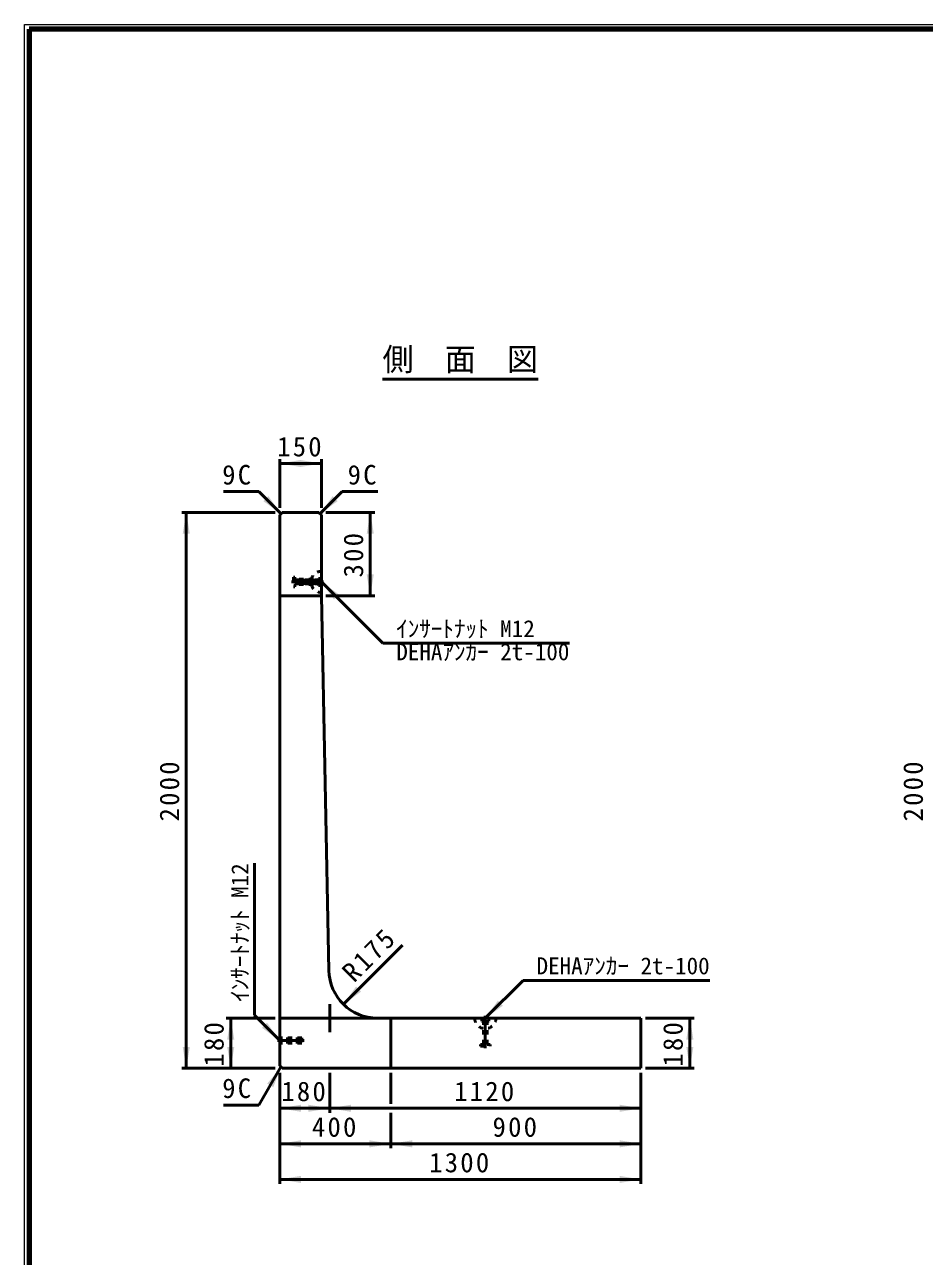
# Model space of a CAD drawing. Units: millimetres, scale not verified. Extents: x 100 to 4105, y 100 to 2870.
# Drawn here: x 100 to 1112, y 1485 to 2870 of the extents above; entities that cross this region are included whole.
import ezdxf
from ezdxf.enums import TextEntityAlignment as Align

# ---------------------------------------------------------------- set-up
doc = ezdxf.new("R2010")
doc.units = ezdxf.units.MM
doc.header["$LTSCALE"] = 5
doc.linetypes.add('USER2', pattern=[13.4, 10, -1.2, 1, -1.2])
doc.linetypes.add('USER3', pattern=[2.2, 1, -1.2])
doc.layers.add('V-nasSTD', color=7, linetype='Continuous', lineweight=50)
doc.styles.add('ＭＳ ゴシック', font='')
doc.styles.get('ＭＳ ゴシック').set_extended_font_data('MS Gothic')

msp = doc.modelspace()

# ---------------------------------------------------------------- hatches: boundary and pattern name
at = {"layer": 'V-nasSTD'}
for points in [[(410.769, 2376.526), (410.769, 2372.526), (386.769, 2376.526), (410.769, 2380.526)], [(409.644, 2376.526), (409.644, 2380.526), (433.644, 2376.526), (409.644, 2372.526)], [(371.205, 2337.09), (374.033, 2339.919), (388.175, 2320.12), (368.376, 2334.262)], [(449.208, 2337.09), (446.38, 2339.919), (432.238, 2320.12), (452.037, 2334.262)], [(281.769, 2297.526), (277.769, 2297.526), (281.769, 2321.526), (285.769, 2297.526)], [(488.644, 2297.526), (484.644, 2297.526), (488.644, 2321.526), (492.644, 2297.526)], [(488.644, 2251.776), (492.644, 2251.776), (488.644, 2227.776), (484.644, 2251.776)], [(450.615, 2226.43), (453.443, 2229.259), (433.644, 2243.401), (447.786, 2223.602)], [(475.43, 1785.445), (478.259, 1782.617), (458.46, 1768.474), (472.602, 1788.273)], [(634.99, 1769.746), (632.161, 1772.575), (618.019, 1752.776), (637.818, 1766.918)], [(331.769, 1728.776), (327.769, 1728.776), (331.769, 1752.776), (335.769, 1728.776)], [(369.798, 1744.746), (366.97, 1741.918), (386.769, 1727.776), (372.627, 1747.575)], [(848.019, 1728.776), (844.019, 1728.776), (848.019, 1752.776), (852.019, 1728.776)], [(281.769, 1720.526), (285.769, 1720.526), (281.769, 1696.526), (277.769, 1720.526)], [(331.769, 1720.526), (335.769, 1720.526), (331.769, 1696.526), (327.769, 1720.526)], [(848.019, 1720.526), (852.019, 1720.526), (848.019, 1696.526), (844.019, 1720.526)], [(376.175, 1677.147), (379.639, 1675.147), (388.175, 1697.932), (372.711, 1679.147)], [(410.769, 1651.526), (410.769, 1647.526), (386.769, 1651.526), (410.769, 1655.526)], [(419.019, 1651.526), (419.019, 1655.526), (443.019, 1651.526), (419.019, 1647.526)], [(467.019, 1651.526), (467.019, 1647.526), (443.019, 1651.526), (467.019, 1655.526)], [(769.019, 1651.526), (769.019, 1655.526), (793.019, 1651.526), (769.019, 1647.526)], [(410.769, 1611.526), (410.769, 1607.526), (386.769, 1611.526), (410.769, 1615.526)], [(487.769, 1611.526), (487.769, 1615.526), (511.769, 1611.526), (487.769, 1607.526)], [(535.769, 1611.526), (535.769, 1607.526), (511.769, 1611.526), (535.769, 1615.526)], [(769.019, 1611.526), (769.019, 1615.526), (793.019, 1611.526), (769.019, 1607.526)], [(410.769, 1571.526), (410.769, 1567.526), (386.769, 1571.526), (410.769, 1575.526)], [(769.019, 1571.526), (769.019, 1575.526), (793.019, 1571.526), (769.019, 1567.526)]]:
    msp.add_hatch(color=256, dxfattribs=at).paths.add_polyline_path(points)

# ---------------------------------------------------------------- linework, layer by layer
at = {"layer": 'V-nasSTD', "lineweight": 100}
for p, q in [((105, 2865), (105, 105)), ((4100, 2865), (105, 2865))]:
    msp.add_line(p, q, dxfattribs=at)
at = {"layer": 'V-nasSTD'}
for p, q in [((502.394, 2471.526), (677.394, 2471.526)), ((386.769, 2381.526), (386.769, 2326.526)), ((433.644, 2376.526), (386.769, 2376.526)), ((433.644, 2381.526), (433.644, 2326.526)), ((363.427, 2344.868), (323.427, 2344.868)), ((388.175, 2320.12), (363.427, 2344.868)), ((432.238, 2320.12), (456.986, 2344.868)), ((456.986, 2344.868), (496.986, 2344.868)), ((381.769, 2321.526), (276.769, 2321.526)), ((281.769, 2321.526), (281.769, 1696.526)), ((389.581, 2321.526), (386.769, 2318.713)), ((386.769, 2318.713), (386.769, 1699.338)), ((430.831, 2321.526), (389.581, 2321.526)), ((430.831, 2321.526), (433.644, 2318.713)), ((433.644, 2318.713), (433.644, 2227.776)), ((493.644, 2321.526), (438.644, 2321.526)), ((488.644, 2227.776), (488.644, 2321.526)), ((433.644, 2243.401), (502.717, 2174.328)), ((433.644, 2227.776), (386.769, 2227.776)), ((433.644, 2227.776), (442.128, 1806.557)), ((493.644, 2227.776), (438.644, 2227.776)), ((712.717, 2174.328), (502.717, 2174.328)), ((358.485, 1927.06), (358.485, 1756.06)), ((458.46, 1768.474), (524.751, 1834.766)), ((618.019, 1752.776), (660.445, 1795.202)), ((870.445, 1795.202), (660.445, 1795.202)), ((381.769, 1752.776), (326.769, 1752.776)), ((331.769, 1752.776), (331.769, 1696.526)), ((386.769, 1727.776), (358.485, 1756.06)), ((386.769, 1752.776), (511.769, 1752.776)), ((496.808, 1752.776), (793.019, 1752.776)), ((511.769, 1696.526), (511.769, 1752.776)), ((793.019, 1696.526), (793.019, 1752.776)), ((853.019, 1752.776), (798.019, 1752.776)), ((848.019, 1696.526), (848.019, 1752.776)), ((381.769, 1696.526), (276.769, 1696.526)), ((388.175, 1697.932), (363.429, 1655.07)), ((386.769, 1699.338), (389.581, 1696.526)), ((386.769, 1566.526), (386.769, 1691.526)), ((389.581, 1696.526), (793.019, 1696.526)), ((443.019, 1646.526), (443.019, 1691.526)), ((511.769, 1691.526), (511.769, 1656.526)), ((793.019, 1566.526), (793.019, 1691.526)), ((853.019, 1696.526), (798.019, 1696.526)), ((363.429, 1655.07), (323.429, 1655.07)), ((443.019, 1651.526), (386.769, 1651.526)), ((793.019, 1651.526), (443.019, 1651.526)), ((511.769, 1606.526), (511.769, 1646.526)), ((386.769, 1611.526), (511.769, 1611.526)), ((793.019, 1611.526), (511.769, 1611.526)), ((793.019, 1571.526), (386.769, 1571.526))]:
    msp.add_line(p, q, dxfattribs=at)
at = {"layer": 'V-nasSTD', "linetype": 'USER3'}
for p, q in [((402.394, 2248.87), (402.394, 2237.932)), ((403.956, 2248.87), (402.394, 2248.87)), ((403.956, 2248.87), (403.956, 2237.932)), ((403.956, 2248.87), (404.269, 2245.588)), ((404.269, 2245.588), (429.894, 2245.588)), ((408.644, 2246.37), (433.644, 2246.37)), ((408.644, 2240.432), (408.644, 2246.37)), ((410.519, 2245.276), (433.644, 2245.276)), ((430.519, 2247.307), (429.894, 2245.588)), ((429.894, 2245.588), (429.894, 2241.213)), ((430.519, 2247.307), (433.644, 2247.307)), ((430.519, 2247.307), (430.519, 2239.495)), ((433.644, 2247.307), (433.644, 2239.495)), ((433.644, 2247.307), (433.644, 2239.495)), ((433.644, 2247.307), (433.644, 2239.495)), ((433.644, 2247.307), (433.644, 2239.495)), ((433.644, 2247.307), (433.644, 2239.495)), ((403.956, 2237.932), (402.394, 2237.932)), ((404.269, 2241.213), (403.956, 2237.932)), ((404.269, 2241.213), (429.894, 2241.213)), ((408.644, 2240.432), (433.644, 2240.432)), ((410.519, 2241.526), (433.644, 2241.526)), ((429.894, 2241.213), (430.519, 2239.495)), ((430.519, 2239.495), (433.644, 2239.495)), ((614.113, 1752.776), (621.925, 1752.776)), ((614.113, 1752.776), (621.925, 1752.776)), ((614.113, 1749.651), (614.113, 1752.776)), ((614.113, 1752.776), (621.925, 1752.776)), ((614.113, 1749.651), (621.925, 1749.651)), ((614.113, 1749.651), (615.831, 1749.026)), ((615.831, 1723.401), (615.831, 1749.026)), ((615.831, 1749.026), (620.206, 1749.026)), ((620.206, 1749.026), (621.925, 1749.651)), ((620.206, 1723.401), (620.206, 1749.026)), ((621.925, 1749.651), (621.925, 1752.776)), ((411.769, 1730.745), (386.769, 1730.745)), ((409.894, 1729.651), (386.769, 1729.651)), ((409.894, 1725.901), (386.769, 1725.901)), ((411.769, 1724.807), (386.769, 1724.807)), ((411.769, 1730.745), (411.769, 1724.807)), ((612.55, 1723.088), (615.831, 1723.401)), ((612.55, 1723.088), (623.488, 1723.088)), ((612.55, 1723.088), (612.55, 1721.526)), ((612.55, 1721.526), (623.488, 1721.526)), ((620.206, 1723.401), (623.488, 1723.088)), ((623.488, 1723.088), (623.488, 1721.526))]:
    msp.add_line(p, q, dxfattribs=at)
at = {"layer": 'V-nasSTD', "linetype": 'USER2'}
for p, q in [((436.144, 2243.401), (399.894, 2243.401)), ((443.019, 1768.401), (443.019, 1737.151)), ((618.019, 1755.276), (618.019, 1719.026)), ((414.269, 1727.776), (384.269, 1727.776))]:
    msp.add_line(p, q, dxfattribs=at)
at = {"layer": 'V-nasSTD', "lineweight": 13}
msp.add_lwpolyline([(100, 100), (100, 2870), (4105, 2870), (4105, 100)], close=True, dxfattribs=at)
at = {"layer": 'V-nasSTD', "linetype": 'USER3'}
for centre, radius, start, end in [((413.019, 2243.401), 3.125, 143.1301, 216.8699), ((433.961, 2243.401), 12.035, 91.5077, 268.4923), ((618.019, 1753.092), 12.035, 181.5077, 358.4923), ((407.394, 1727.776), 3.125, 323.1301, 36.8699)]:
    msp.add_arc(centre, radius, start, end, dxfattribs=at)
at = {"layer": 'V-nasSTD'}
msp.add_arc((496.808, 1807.463), 54.688, 180.94904, 270, dxfattribs=at)

# ---------------------------------------------------------------- texts
at = {"layer": 'V-nasSTD', "style": 'ＭＳ ゴシック'}
for s, height, p in [('側\u3000面\u3000図', 25.66, (589.894, 2506.526)), ('ｲﾝｻｰﾄﾅｯﾄ M12', 19.06, (595.717, 2200.328)), ('DEHAｱﾝｶｰ 2t-100', 19.06, (615.217, 2174.328)), ('DEHAｱﾝｶｰ 2t-100', 19.06, (772.945, 1821.202))]:
    msp.add_text(s, height=height, dxfattribs=at).set_placement(p, align=Align.TOP_CENTER)
msp.add_text('ｲﾝｻｰﾄﾅｯﾄ M12', height=19.06, rotation=90, dxfattribs=at).set_placement((332.485, 1849.06), align=Align.TOP_CENTER)
at = {"layer": 'V-nasSTD', "char_height": 21.99, "attachment_point": 2, "style": 'ＭＳ ゴシック'}
for s, insert in [('\\T1.17;150', (410.206, 2406.526)), ('\\T1.17;9C', (339.677, 2374.868)), ('\\T1.17;9C', (480.736, 2374.868)), ('\\T1.17;9C', (339.679, 1685.07)), ('\\T1.17;180', (414.894, 1681.526)), ('\\T1.17;1120', (618.019, 1681.526)), ('\\T1.17;400', (449.269, 1641.526)), ('\\T1.17;900', (652.394, 1641.526)), ('\\T1.17;1300', (589.894, 1601.526))]:
    msp.add_mtext(s, dxfattribs=dict(at, insert=insert))
for s, insert, rotation in [('\\T1.17;300', (458.644, 2274.651), 90), ('\\T1.17;2000', (251.769, 2009.026), 90), ('\\T1.17;2000', (1088.019, 2009.031), 90), ('\\T1.17;R175', (479.673, 1832.114), 45), ('\\T1.17;180', (301.769, 1724.651), 90), ('\\T1.17;180', (818.019, 1724.651), 90)]:
    msp.add_mtext(s, dxfattribs=dict(at, insert=insert, rotation=rotation))

doc.saveas('drawing.dxf')
